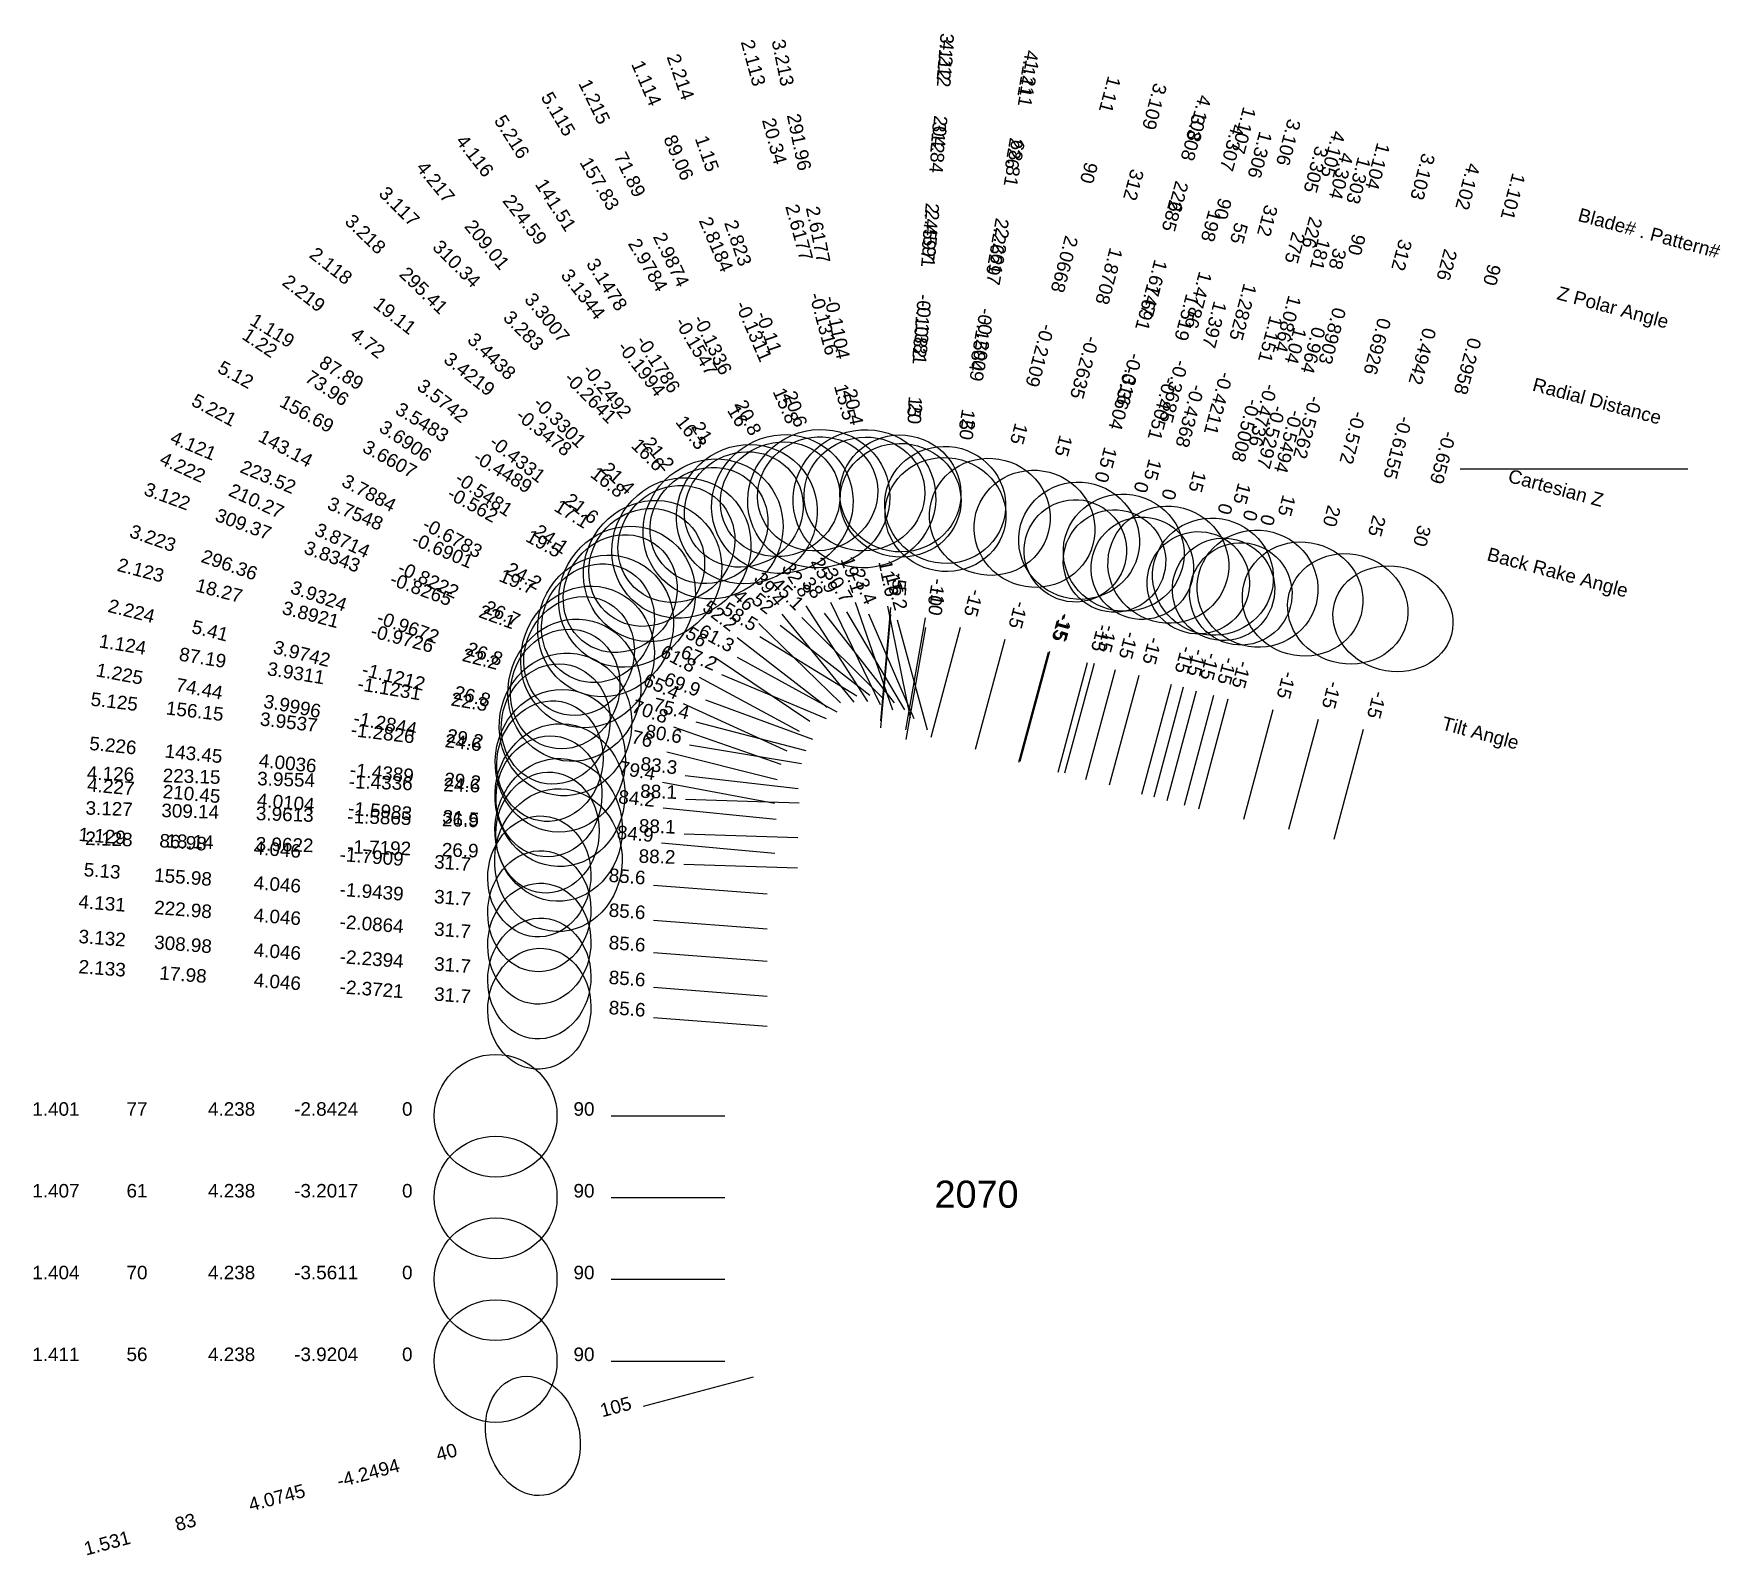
# Model space of a CAD drawing. Header units: inches. Extents: x 29.73 to 37.14, y 13.23 to 19.91.
import ezdxf
from ezdxf.enums import TextEntityAlignment as Align

# ---------------------------------------------------------------- set-up
doc = ezdxf.new("R2010")
doc.units = ezdxf.units.IN
doc.header["$MEASUREMENT"] = 0
for name, color, linetype, true_color in [('Blade_1', 30, 'Continuous', 0xff7f00), ('Blade_2', 7, 'Continuous', 0xcccc00), ('Blade_3', 7, 'Continuous', 0x00cc00), ('Blade_4', 7, 'Continuous', 0x00cccc), ('Blade_5', 7, 'Continuous', 0x0066cc)]:
    doc.layers.add(name, color=color, linetype=linetype, true_color=true_color)
doc.styles.get("Standard").update_dxf_attribs({"font": 'arial.ttf'})

msp = doc.modelspace()

# ---------------------------------------------------------------- linework, layer by layer
msp.add_line((36, 18), (37, 18))
at = {"layer": 'Blade_1'}
for p, q in [((33.2327, 17.4135), (33.4513, 16.9638)), ((33.4003, 17.3626), (33.5986, 16.9036)), ((33.6509, 17.3032), (33.564, 16.8108)), ((33.8029, 17.3028), (33.6735, 16.8198)), ((32.9221, 17.2633), (33.3486, 17.0023)), ((32.727, 17.1706), (33.1417, 16.8913)), ((34.3911, 17.1452), (34.2617, 16.6622)), ((34.4833, 17.1165), (34.3539, 16.6335)), ((34.9163, 17.0039), (34.7869, 16.5209)), ((34.9794, 16.9875), (34.85, 16.5045)), ((35.5739, 16.8547), (35.4445, 16.3717)), ((32.613, 16.7869), (33.1063, 16.7054)), ((32.4953, 16.6231), (32.9868, 16.5312)), ((32.456, 16.1704), (32.9545, 16.132)), ((32.269, 15.1576), (32.769, 15.1576)), ((32.269, 14.7983), (32.769, 14.7983)), ((32.269, 14.4389), (32.769, 14.4389)), ((32.269, 14.0796), (32.769, 14.0796)), ((32.4118, 13.8809), (32.8948, 14.0103))]:
    msp.add_line(p, q, dxfattribs=at)
for centre, major_axis, ratio in [((33.0126, 17.8664), (0.2392, 0.1163), 0.935074), ((33.1816, 17.8689), (0.2882, 0.1245), 0.962338), ((33.7383, 17.7991), (0.262, -0.0462), 0.939693), ((33.9332, 17.7891), (0.2569, -0.0688), 0.965926), ((32.4517, 17.5511), (0.1639, 0.2678), 0.955784), ((34.5214, 17.6315), (0.2569, -0.0688), 0.965926), ((34.603, 17.5632), (0.2173, -0.0582), 1), ((32.3094, 17.4519), (0.1486, 0.2206), 0.91288), ((35.1097, 17.4738), (0.2569, -0.0688), 0.965926), ((35.036, 17.4506), (0.2173, -0.0582), 1), ((35.7042, 17.341), (0.2569, -0.0688), 0.866025), ((32.0689, 16.8769), (0.0512, 0.3098), 0.92513), ((32.0004, 16.7156), (0.0489, 0.2615), 0.872965), ((31.954, 16.2091), (0.0204, 0.2652), 0.851136), ((31.762, 15.1576), (0, 0.2695), 1), ((31.762, 14.7983), (0, 0.2695), 1), ((31.762, 14.4389), (0, 0.2695), 1), ((31.762, 14.0796), (0, 0.2695), 1), ((31.9255, 13.7506), (-0.0688, 0.2569), 0.766044)]:
    msp.add_ellipse(centre, major_axis=major_axis, ratio=ratio, dxfattribs=at)
at = {"layer": 'Blade_2'}
for p, q in [((33.3416, 17.4142), (33.5051, 16.9416)), ((33.0127, 17.3127), (33.4067, 17.0049)), ((33.5265, 17.3361), (33.6572, 16.8535)), ((32.8237, 17.2585), (33.219, 16.9522)), ((32.6415, 16.8882), (33.1254, 16.762)), ((32.5142, 16.7566), (32.9993, 16.6353)), ((32.589, 16.2631), (33.0887, 16.2471)), ((32.456, 15.5892), (32.9545, 15.5508))]:
    msp.add_line(p, q, dxfattribs=at)
for centre, major_axis, ratio in [((33.177, 17.89), (0.2514, 0.087), 0.936202), ((33.3823, 17.8684), (0.3031, 0.0821), 0.963561), ((32.5781, 17.6522), (0.1933, 0.2475), 0.957126), ((32.4258, 17.5669), (0.1629, 0.2103), 0.929826), ((32.1079, 17.0274), (0.0792, 0.3038), 0.925644), ((32.0258, 16.8788), (0.0646, 0.258), 0.892263), ((32.0378, 16.2808), (0.0101, 0.3138), 0.891844), ((31.954, 15.6279), (0.0204, 0.2652), 0.851136)]:
    msp.add_ellipse(centre, major_axis=major_axis, ratio=ratio, dxfattribs=at)
at = {"layer": 'Blade_3'}
for p, q in [((33.1074, 17.3464), (33.4614, 16.9933)), ((33.4964, 17.3902), (33.4528, 16.8921)), ((33.4834, 17.3964), (33.5838, 16.9065)), ((32.9182, 17.32), (33.2777, 16.9724)), ((33.9989, 17.2502), (33.8695, 16.7672)), ((34.1893, 17.1929), (34.0599, 16.7099)), ((34.5872, 17.0926), (34.4578, 16.6096)), ((34.7293, 17.0525), (34.5999, 16.5695)), ((32.6837, 16.9843), (33.1534, 16.8127)), ((35.1771, 16.9417), (35.0477, 16.4587)), ((32.5431, 16.8671), (33.0152, 16.7025)), ((32.5899, 16.3956), (33.0896, 16.3794)), ((32.456, 15.7219), (32.9545, 15.6835))]:
    msp.add_line(p, q, dxfattribs=at)
for centre, major_axis, ratio in [((33.3823, 17.8896), (0.2606, 0.0534), 0.937392), ((33.5403, 17.8918), (0.265, -0.0232), 0.965926), ((32.717, 17.7359), (0.2218, 0.2223), 0.95854), ((34.1292, 17.7365), (0.2569, -0.0688), 0.965926), ((32.5562, 17.6699), (0.1849, 0.1913), 0.931131), ((34.309, 17.6396), (0.2173, -0.0582), 1), ((34.7175, 17.5789), (0.2569, -0.0688), 0.965926), ((34.849, 17.4992), (0.2173, -0.0582), 1), ((35.3074, 17.428), (0.2569, -0.0688), 0.939693), ((32.1657, 17.1735), (0.1077, 0.2949), 0.926396), ((32.0676, 17.0328), (0.0876, 0.2512), 0.892758), ((32.0387, 16.4135), (0.0102, 0.3138), 0.891872), ((31.954, 15.7606), (0.0204, 0.2652), 0.851136)]:
    msp.add_ellipse(centre, major_axis=major_axis, ratio=ratio, dxfattribs=at)
at = {"layer": 'Blade_4'}
for p, q in [((33.0188, 17.3616), (33.336, 16.9752)), ((33.2054, 17.3662), (33.5134, 16.9724)), ((33.497, 17.3604), (33.4534, 16.8623)), ((33.6497, 17.3457), (33.5628, 16.8533)), ((34.195, 17.1977), (34.0656, 16.7147)), ((34.3613, 17.1482), (34.2319, 16.6652)), ((32.7537, 17.0964), (33.2147, 16.9027)), ((34.7833, 17.0401), (34.6539, 16.5571)), ((34.8403, 17.0236), (34.7109, 16.5406)), ((32.5864, 16.9683), (33.0411, 16.7603)), ((35.3755, 16.8982), (35.2461, 16.4152)), ((32.5958, 16.5484), (33.0955, 16.532)), ((32.4911, 16.3566), (32.9891, 16.3119)), ((32.456, 15.8749), (32.9545, 15.8365))]:
    msp.add_line(p, q, dxfattribs=at)
for centre, major_axis, ratio in [((32.8656, 17.8006), (0.2473, 0.1935), 0.959906), ((33.5409, 17.8619), (0.265, -0.0232), 0.939693), ((33.7371, 17.8416), (0.262, -0.0462), 0.965926), ((32.6993, 17.7508), (0.2056, 0.1688), 0.932507), ((34.3253, 17.684), (0.2569, -0.0688), 0.965926), ((34.481, 17.5949), (0.2173, -0.0582), 1), ((34.9136, 17.5264), (0.2569, -0.0688), 0.965926), ((34.96, 17.4703), (0.2173, -0.0582), 1), ((32.2452, 17.3099), (0.1216, 0.2895), 0.941235), ((35.5058, 17.3845), (0.2569, -0.0688), 0.906308), ((32.1286, 17.1778), (0.1107, 0.2419), 0.893484), ((32.0446, 16.5664), (0.0103, 0.3138), 0.909221), ((31.9896, 16.4017), (0.0238, 0.2649), 0.852231), ((31.954, 15.9136), (0.0204, 0.2652), 0.851136)]:
    msp.add_ellipse(centre, major_axis=major_axis, ratio=ratio, dxfattribs=at)
at = {"layer": 'Blade_5'}
for p, q in [((33.1246, 17.398), (33.3951, 16.9775)), ((33.3034, 17.3712), (33.5589, 16.9415)), ((32.8229, 17.1729), (33.2614, 16.9326)), ((32.6555, 17.084), (33.0962, 16.8479)), ((32.594, 16.6531), (33.0906, 16.5948)), ((32.4974, 16.5105), (32.9948, 16.4602)), ((32.456, 16.0174), (32.9545, 15.979))]:
    msp.add_line(p, q, dxfattribs=at)
for centre, major_axis, ratio in [((33.0216, 17.8453), (0.2699, 0.1605), 0.961178), ((32.8522, 17.8214), (0.2237, 0.1439), 0.933836), ((32.3393, 17.438), (0.1509, 0.2754), 0.942362), ((32.2116, 17.3217), (0.1256, 0.2345), 0.911788), ((32.0463, 16.7174), (0.0366, 0.3119), 0.90925), ((31.9964, 16.5611), (0.0268, 0.2647), 0.872937), ((31.954, 16.0561), (0.0204, 0.2652), 0.851136)]:
    msp.add_ellipse(centre, major_axis=major_axis, ratio=ratio, dxfattribs=at)

# ---------------------------------------------------------------- texts
for s, height, p in [('Blade# . Pattern#', 0.059375, (36.5206, 19.1188)), ('Z Polar Angle', 0.059375, (36.4284, 18.7747)), ('Radial Distance', 0.059375, (36.3209, 18.3732)), ('Cartesian Z', 0.059375, (36.2133, 17.9717)), ('Back Rake Angle', 0.059375, (36.1211, 17.6276)), ('Tilt Angle', 0.05937, (35.9219, 16.8843))]:
    msp.add_text(s, height=height, rotation=345).set_placement(p, align=Align.MIDDLE_LEFT)
msp.add_text('2070', height=0.11875).set_placement((33.875, 14.813), align=Align.MIDDLE_CENTER)
at = {"layer": 'Blade_1'}
for s, height, rotation, p in [('1.114', 0.05937, 293.36693, (32.3977, 19.6833)), ('1.211', 0.05937, 260, (34.0732, 19.6983)), ('1.11', 0.05937, 255, (34.4323, 19.6519)), ('1.215', 0.05937, 295.92279, (32.1695, 19.6008)), ('1.107', 0.05937, 255, (35.0205, 19.4943)), ('89.06', 0.05937, 293.36693, (32.539, 19.3563)), ('68.81', 0.05937, 260, (34.0113, 19.3475)), ('1.306', 0.05937, 255, (35.0915, 19.3864)), ('1.104', 0.05937, 255, (35.6088, 19.3366)), ('71.89', 0.05937, 295.92279, (32.3253, 19.2804)), ('90', 0.05937, 255, (34.3401, 19.3078)), ('1.303', 0.05937, 255, (35.5245, 19.2738)), ('1.101', 0.05937, 255, (36.2033, 19.2038)), ('90', 0.05937, 255, (34.9283, 19.1502)), ('2.8184', 0.05937, 293.36693, (32.7038, 18.9747)), ('2.2617', 0.05937, 260, (33.9391, 18.9382)), ('55', 0.05937, 255, (34.9993, 19.0423)), ('2.9874', 0.05937, 295.92279, (32.507, 18.9066)), ('2.0668', 0.05937, 255, (34.2326, 18.9063)), ('90', 0.05937, 255, (35.5166, 18.9925)), ('38', 0.05937, 255, (35.4323, 18.9297)), ('90', 0.05937, 255, (36.1111, 18.8597)), ('1.4786', 0.05937, 255, (34.8208, 18.7487)), ('1.119', 0.05937, 328.53786, (30.7658, 18.5827)), ('-0.1311', 0.05937, 293.36693, (32.8687, 18.5932)), ('1.397', 0.05937, 255, (34.8917, 18.6408)), ('0.8903', 0.05937, 255, (35.4091, 18.591)), ('1.22', 0.05937, 326.03986, (30.7098, 18.5292)), ('-0.1336', 0.05937, 295.92279, (32.6887, 18.5328)), ('-0.2009', 0.05937, 260, (33.867, 18.5288)), ('-0.2109', 0.05937, 255, (34.125, 18.5049)), ('0.964', 0.05937, 255, (35.3247, 18.5282)), ('0.2958', 0.05937, 255, (36.0036, 18.4582)), ('87.89', 0.05937, 328.53786, (31.0696, 18.3968)), ('-0.3685', 0.05937, 255, (34.7132, 18.3472)), ('73.96', 0.05937, 326.03986, (31.0053, 18.3302)), ('20.8', 0.05937, 295.92279, (32.8444, 18.2124)), ('15.8', 0.05937, 293.36693, (33.01, 18.2662)), ('-0.4368', 0.05937, 255, (34.7842, 18.2393)), ('-0.5262', 0.05937, 255, (35.3015, 18.1895)), ('3.5483', 0.05937, 328.53786, (31.4242, 18.1798)), ('-0.5494', 0.05937, 255, (35.2172, 18.1267)), ('3.6906', 0.05937, 326.03986, (31.35, 18.098)), ('20', 0.05937, 260, (33.8051, 18.178)), ('15', 0.05937, 255, (34.0328, 18.1607)), ('-0.659', 0.05937, 255, (35.896, 18.0567)), ('-0.4489', 0.05937, 328.53786, (31.7787, 17.9629)), ('15', 0.05937, 255, (34.621, 18.0031)), ('-0.5481', 0.05937, 326.03986, (31.6947, 17.8658)), ('17.1', 0.05937, 328.53786, (32.0826, 17.777)), ('0', 0.0594, 255, (34.692, 17.8952)), ('15', 0.05937, 255, (35.2093, 17.8454)), ('0', 0.0594, 255, (35.125, 17.7826)), ('24.1', 0.05937, 326.03986, (31.9902, 17.6668)), ('30', 0.05937, 255, (35.8038, 17.7126)), ('25.9', 0.05937, 295.92279, (33.1808, 17.5203)), ('23.4', 0.05937, 293.36693, (33.3532, 17.4716)), ('58.5', 0.05937, 328.53786, (32.8208, 17.3252)), ('-10', 0.05937, 260, (33.6715, 17.4202)), ('-15', 0.05937, 255, (33.8336, 17.4175)), ('1.124', 0.05937, 350.61089, (30.1189, 17.1993)), ('56', 0.05937, 326.03986, (32.6285, 17.237)), ('-15', 0.05937, 255, (34.4218, 17.2599)), ('-15', 0.05937, 255, (34.514, 17.2312)), ('87.19', 0.05937, 350.61089, (30.4703, 17.1412)), ('1.225', 0.05937, 349.40864, (30.1047, 17.0701)), ('3.9311', 0.05937, 350.61089, (30.8804, 17.0734)), ('-15', 0.05937, 255, (34.947, 17.1186)), ('-15', 0.05937, 255, (35.0101, 17.1022)), ('74.44', 0.05937, 349.40864, (30.4549, 17.0046)), ('-1.1231', 0.05937, 350.61089, (31.2905, 17.0056)), ('3.9996', 0.05937, 349.40864, (30.8634, 16.9282)), ('22.3', 0.05937, 350.61089, (31.6419, 16.9475)), ('-15', 0.05937, 255, (35.6046, 16.9694)), ('-1.2844', 0.05937, 349.40864, (31.272, 16.8518)), ('29.2', 0.05937, 349.40864, (31.6222, 16.7863)), ('80.6', 0.05937, 350.61089, (32.4958, 16.8063)), ('79.4', 0.05937, 349.40864, (32.3786, 16.6449)), ('1.129', 0.05937, 355.59296, (30.0312, 16.3573)), ('86.98', 0.05937, 355.59296, (30.3864, 16.3299)), ('4.046', 0.05937, 355.59296, (30.8008, 16.298)), ('-1.7909', 0.05937, 355.59296, (31.2152, 16.266)), ('31.7', 0.05937, 355.59296, (31.5704, 16.2387)), ('85.6', 0.05937, 355.59296, (32.3376, 16.1795)), ('105', 0.05937, 15, (32.2971, 13.8502)), ('40', 0.05937, 15, (31.5539, 13.651)), ('-4.2494', 0.05937, 15, (31.2097, 13.5588)), ('4.0745', 0.05937, 15, (30.8083, 13.4512)), ('83', 0.05937, 15, (30.4068, 13.3437)), ('1.531', 0.05937, 15, (30.0627, 13.2515))]:
    msp.add_text(s, height=height, rotation=rotation, dxfattribs=at).set_placement(p, align=Align.CENTER)
for s, height, p in [('1.401', 0.05937, (29.83, 15.1576)), ('77', 0.05937, (30.1863, 15.1576)), ('4.238', 0.05937, (30.6019, 15.1576)), ('-2.8424', 0.05937, (31.0175, 15.1576)), ('0', 0.0594, (31.3738, 15.1576)), ('90', 0.05937, (32.1502, 15.1576)), ('1.407', 0.05937, (29.83, 14.7983)), ('61', 0.05937, (30.1863, 14.7983)), ('4.238', 0.05937, (30.6019, 14.7983)), ('-3.2017', 0.05937, (31.0175, 14.7983)), ('0', 0.0594, (31.3738, 14.7983)), ('90', 0.05937, (32.1502, 14.7983)), ('1.404', 0.05937, (29.83, 14.4389)), ('70', 0.05937, (30.1863, 14.4389)), ('4.238', 0.05937, (30.6019, 14.4389)), ('-3.5611', 0.05937, (31.0175, 14.4389)), ('0', 0.0594, (31.3738, 14.4389)), ('90', 0.05937, (32.1502, 14.4389)), ('1.411', 0.05937, (29.83, 14.0796)), ('56', 0.05937, (30.1863, 14.0796)), ('4.238', 0.05937, (30.6019, 14.0796)), ('-3.9204', 0.05937, (31.0175, 14.0796)), ('0', 0.0594, (31.3738, 14.0796)), ('90', 0.05937, (32.1502, 14.0796))]:
    msp.add_text(s, height=height, dxfattribs=at).set_placement(p, align=Align.CENTER)
at = {"layer": 'Blade_2'}
for s, rotation, p in [('2.113', 285.15518, (32.8656, 19.7762)), ('2.214', 289.08254, (32.5466, 19.7125)), ('20.34', 285.15518, (32.9587, 19.4323)), ('1.15', 289.08254, (32.663, 19.3759)), ('2.6177', 285.15518, (33.0674, 19.0311)), ('2.823', 289.08254, (32.7989, 18.9831)), ('2.118', 322.00576, (31.0205, 18.8689)), ('2.219', 322.22529, (30.9014, 18.7482)), ('19.11', 322.00576, (31.3012, 18.6496)), ('-0.1316', 285.15518, (33.176, 18.63)), ('-0.11', 289.08254, (32.9348, 18.5903)), ('4.72', 322.22529, (31.183, 18.53)), ('3.4219', 322.00576, (31.6288, 18.3937)), ('3.5742', 322.22529, (31.5115, 18.2754)), ('20.6', 289.08254, (33.0513, 18.2536)), ('15.5', 285.15518, (33.2692, 18.2861)), ('-0.3478', 322.00576, (31.9563, 18.1379)), ('-0.4331', 322.22529, (31.8401, 18.0208)), ('16.8', 322.00576, (32.2371, 17.9186)), ('21.6', 322.22529, (32.1216, 17.8026)), ('2.123', 345.38235, (30.1954, 17.5262)), ('19.1', 289.08254, (33.3028, 17.5264)), ('18.27', 345.38235, (30.5401, 17.4363)), ('15.2', 285.15518, (33.4954, 17.4507)), ('2.224', 345.95467, (30.1549, 17.3468)), ('3.8921', 345.38235, (30.9423, 17.3314)), ('52.2', 322.22529, (32.7299, 17.3312)), ('52', 322.00576, (32.9191, 17.3858)), ('5.41', 345.95467, (30.5005, 17.2604)), ('-0.9726', 345.38235, (31.3444, 17.2265)), ('3.9742', 345.95467, (30.9037, 17.1595)), ('22.2', 345.38235, (31.6891, 17.1366)), ('-1.1212', 345.95467, (31.3069, 17.0586)), ('26.8', 345.95467, (31.6525, 16.9722)), ('75.4', 345.38235, (32.5266, 16.9182)), ('76', 345.95467, (32.399, 16.7854)), ('2.128', 358.16505, (30.0623, 16.3441)), ('18.14', 358.16505, (30.4184, 16.3327)), ('3.9622', 358.16505, (30.8338, 16.3194)), ('-1.7192', 358.16505, (31.2492, 16.3061)), ('26.9', 358.16505, (31.6053, 16.2947)), ('88.2', 358.16505, (32.4703, 16.2669)), ('2.133', 355.59296, (30.0312, 15.7761)), ('17.98', 355.59296, (30.3864, 15.7487)), ('4.046', 355.59296, (30.8008, 15.7168)), ('-2.3721', 355.59296, (31.2152, 15.6848)), ('31.7', 355.59296, (31.5704, 15.6575)), ('85.6', 355.59296, (32.3376, 15.5983))]:
    msp.add_text(s, height=0.05937, rotation=rotation, dxfattribs=at).set_placement(p, align=Align.CENTER)
at = {"layer": 'Blade_3'}
for s, height, rotation, p in [('3.213', 0.05937, 281.58321, (32.9951, 19.7788)), ('3.112', 0.05937, 265, (33.7084, 19.813)), ('3.109', 0.05937, 255, (34.6283, 19.5993)), ('291.96', 0.05937, 281.58321, (33.0666, 19.4298)), ('312', 0.05937, 265, (33.6773, 19.4581)), ('3.308', 0.05937, 255, (34.7975, 19.4628)), ('3.106', 0.05937, 255, (35.2166, 19.4417)), ('3.305', 0.05937, 255, (35.3375, 19.3224)), ('3.103', 0.05937, 255, (35.8065, 19.2908)), ('312', 0.05937, 255, (34.5361, 19.2552)), ('3.117', 0.05937, 315.0673, (31.3178, 19.1319)), ('2.6177', 0.05937, 281.58321, (33.1501, 19.0227)), ('2.4597', 0.05937, 265, (33.6411, 19.044)), ('285', 0.05937, 255, (34.7053, 19.1187)), ('312', 0.05937, 255, (35.1244, 19.0976)), ('3.218', 0.05937, 315.9725, (31.1696, 19.0102)), ('310.34', 0.05937, 315.0673, (31.57, 18.8802)), ('1.8708', 0.05937, 255, (34.4286, 18.8537)), ('275', 0.05937, 255, (35.2453, 18.9783)), ('312', 0.05937, 255, (35.7143, 18.9467)), ('295.41', 0.05937, 315.9725, (31.4257, 18.7626)), ('-0.1104', 0.05937, 281.58321, (33.2335, 18.6155)), ('-0.1082', 0.05937, 265, (33.6049, 18.63)), ('1.691', 0.05937, 255, (34.5977, 18.7172)), ('1.2825', 0.05937, 255, (35.0169, 18.6961)), ('3.283', 0.05937, 315.0673, (31.8642, 18.5867)), ('1.151', 0.05937, 255, (35.1377, 18.5768)), ('0.6926', 0.05937, 255, (35.6068, 18.5452)), ('3.4438', 0.05937, 315.9725, (31.7245, 18.4737)), ('-0.2635', 0.05937, 255, (34.321, 18.4523)), ('-0.2641', 0.05937, 315.0673, (32.1584, 18.2932)), ('-0.3604', 0.05937, 255, (34.4902, 18.3157)), ('-0.4211', 0.05937, 255, (34.9093, 18.2946)), ('20.4', 0.05937, 281.58321, (33.305, 18.2665)), ('15', 0.05937, 265, (33.5738, 18.2751)), ('-0.5008', 0.05937, 255, (35.0302, 18.1753)), ('-0.3301', 0.05937, 315.9725, (32.0234, 18.1849)), ('-0.572', 0.05937, 255, (35.4992, 18.1437)), ('16.6', 0.05937, 315.0673, (32.4106, 18.0415)), ('15', 0.05937, 255, (34.2288, 18.1081)), ('21.4', 0.05937, 315.9725, (32.2795, 17.9373)), ('3.122', 0.05937, 339.93423, (30.3092, 17.8516)), ('0', 0.0594, 255, (34.398, 17.9716)), ('15', 0.05937, 255, (34.8171, 17.9505)), ('309.37', 0.05937, 339.93423, (30.6438, 17.7294)), ('0', 0.0594, 255, (34.938, 17.8312)), ('20', 0.05937, 255, (35.407, 17.7996)), ('3.223', 0.05937, 340.78072, (30.2466, 17.6676)), ('296.36', 0.05937, 340.78072, (30.583, 17.5504)), ('3.8343', 0.05937, 339.93423, (31.0342, 17.5868)), ('11.6', 0.05937, 281.58321, (33.4595, 17.5127)), ('3.9324', 0.05937, 340.78072, (30.9755, 17.4135)), ('-0.8265', 0.05937, 339.93423, (31.4246, 17.4442)), ('45.1', 0.05937, 315.0673, (33.0233, 17.4303)), ('-5', 0.05937, 265, (33.5068, 17.5085)), ('46', 0.05937, 315.9725, (32.8328, 17.4025)), ('-15', 0.05937, 255, (34.0296, 17.3649)), ('-0.9672', 0.05937, 340.78072, (31.3679, 17.2767)), ('22.1', 0.05937, 339.93423, (31.7592, 17.322)), ('-15', 0.05937, 255, (34.22, 17.3076)), ('26.8', 0.05937, 340.78072, (31.7043, 17.1595)), ('-15', 0.05937, 255, (34.6179, 17.2073)), ('-15', 0.05937, 255, (34.76, 17.1672)), ('69.9', 0.05937, 339.93423, (32.5722, 17.025)), ('-15', 0.05937, 255, (35.2078, 17.0564)), ('70.8', 0.05937, 340.78072, (32.4309, 16.9061)), ('3.127', 0.05937, 358.1444, (30.0632, 16.4775)), ('309.14', 0.05937, 358.1444, (30.4193, 16.466)), ('3.9613', 0.05937, 358.1444, (30.8347, 16.4525)), ('-1.5865', 0.05937, 358.1444, (31.2501, 16.439)), ('26.9', 0.05937, 358.1444, (31.6062, 16.4275)), ('88.1', 0.05937, 358.1444, (32.4712, 16.3995)), ('3.132', 0.05937, 355.59296, (30.0312, 15.9088)), ('308.98', 0.05937, 355.59296, (30.3864, 15.8814)), ('4.046', 0.05937, 355.59296, (30.8008, 15.8495)), ('-2.2394', 0.05937, 355.59296, (31.2152, 15.8175)), ('31.7', 0.05937, 355.59296, (31.5704, 15.7902)), ('85.6', 0.05937, 355.59296, (32.3376, 15.731))]:
    msp.add_text(s, height=height, rotation=rotation, dxfattribs=at).set_placement(p, align=Align.CENTER)
at = {"layer": 'Blade_4'}
for s, height, rotation, p in [('4.212', 0.05937, 265, (33.709, 19.7831)), ('4.111', 0.05937, 260, (34.072, 19.7408)), ('4.108', 0.05937, 255, (34.8244, 19.5468)), ('204.84', 0.05937, 265, (33.6779, 19.4282)), ('4.307', 0.05937, 255, (34.9695, 19.4181)), ('4.116', 0.05937, 308.03112, (31.6479, 19.3574)), ('226', 0.05937, 260, (34.0101, 19.39)), ('4.105', 0.05937, 255, (35.4127, 19.3892)), ('4.304', 0.05937, 255, (35.4485, 19.2935)), ('4.102', 0.05937, 255, (36.0049, 19.2473)), ('4.217', 0.05937, 309.38434, (31.4756, 19.2414)), ('224.59', 0.05937, 308.03112, (31.8674, 19.0768)), ('226', 0.05937, 255, (34.7322, 19.2027)), ('2.4591', 0.05937, 265, (33.6417, 19.0142)), ('198', 0.05937, 255, (34.8773, 19.074)), ('209.01', 0.05937, 309.38434, (31.7017, 18.966)), ('2.2629', 0.05937, 260, (33.9379, 18.9807)), ('226', 0.05937, 255, (35.3205, 19.0451)), ('181', 0.05937, 255, (35.3563, 18.9494)), ('1.6747', 0.05937, 255, (34.6247, 18.8012)), ('226', 0.05937, 255, (35.9127, 18.9032)), ('3.1344', 0.05937, 308.03112, (32.1234, 18.7495)), ('3.3007', 0.05937, 309.38434, (31.9654, 18.6448)), ('1.519', 0.05937, 255, (34.7697, 18.6725)), ('1.0864', 0.05937, 255, (35.213, 18.6436)), ('-0.1381', 0.05937, 265, (33.6055, 18.6001)), ('-0.1584', 0.05937, 260, (33.8658, 18.5713)), ('1.04', 0.05937, 255, (35.2487, 18.5479)), ('0.4942', 0.05937, 255, (35.8052, 18.5017)), ('-0.1994', 0.05937, 308.03112, (32.3795, 18.4221)), ('-0.316', 0.05937, 255, (34.5171, 18.3998)), ('-0.2492', 0.05937, 309.38434, (32.2291, 18.3235)), ('-0.4051', 0.05937, 255, (34.6622, 18.271)), ('-0.4736', 0.05937, 255, (35.1054, 18.2421)), ('16.3', 0.05937, 308.03112, (32.599, 18.1415)), ('20', 0.05937, 265, (33.5744, 18.2452)), ('15', 0.05937, 260, (33.8039, 18.2205)), ('-0.5297', 0.05937, 255, (35.1412, 18.1464)), ('4.121', 0.05937, 337.21882, (30.4229, 18.0752)), ('-0.6155', 0.05937, 255, (35.6976, 18.1002)), ('21.2', 0.05937, 309.38434, (32.4552, 18.0482)), ('15', 0.05937, 255, (34.4249, 18.0556)), ('4.222', 0.05937, 335.41676, (30.3749, 17.9801)), ('223.52', 0.05937, 337.21882, (30.7513, 17.9373)), ('210.27', 0.05937, 335.41676, (30.6988, 17.8319)), ('0', 0.0594, 255, (34.57, 17.9269)), ('15', 0.05937, 255, (35.0132, 17.898)), ('3.7548', 0.05937, 337.21882, (31.1345, 17.7763)), ('0', 0.0594, 255, (35.049, 17.8023)), ('25', 0.05937, 255, (35.6054, 17.7561)), ('3.8714', 0.05937, 335.41676, (31.0768, 17.659)), ('-0.6901', 0.05937, 337.21882, (31.5177, 17.6154)), ('-0.8222', 0.05937, 335.41676, (31.4547, 17.4861)), ('19.7', 0.05937, 337.21882, (31.8462, 17.4775)), ('39.4', 0.05937, 309.38434, (32.9434, 17.4534)), ('38', 0.05937, 308.03112, (33.1322, 17.4597)), ('-5', 0.05937, 265, (33.5074, 17.4787)), ('-10', 0.05937, 260, (33.6703, 17.4627)), ('26.7', 0.05937, 335.41676, (31.7787, 17.3379)), ('-15', 0.05937, 255, (34.2257, 17.3124)), ('-15', 0.05937, 255, (34.392, 17.2629)), ('67.2', 0.05937, 337.21882, (32.6442, 17.1423)), ('-15', 0.05937, 255, (34.814, 17.1548)), ('-15', 0.05937, 255, (34.871, 17.1383)), ('65.4', 0.05937, 335.41676, (32.4784, 17.0177)), ('-15', 0.05937, 255, (35.4062, 17.0129)), ('4.126', 0.05937, 358.12593, (30.0691, 16.631)), ('223.15', 0.05937, 358.12593, (30.4252, 16.6194)), ('4.227', 0.05937, 354.8647, (30.0688, 16.5743)), ('210.45', 0.05937, 354.8647, (30.4237, 16.5424)), ('3.9554', 0.05937, 358.12593, (30.8406, 16.6058)), ('-1.4336', 0.05937, 358.12593, (31.256, 16.5922)), ('24.6', 0.05937, 358.12593, (31.6121, 16.5805)), ('88.1', 0.05937, 358.12593, (32.4771, 16.5522)), ('4.0104', 0.05937, 354.8647, (30.8376, 16.5052)), ('-1.5983', 0.05937, 354.8647, (31.2516, 16.468)), ('31.5', 0.05937, 354.8647, (31.6064, 16.4361)), ('84.9', 0.05937, 354.8647, (32.3728, 16.3673)), ('4.131', 0.05937, 355.59296, (30.0312, 16.0618)), ('222.98', 0.05937, 355.59296, (30.3864, 16.0344)), ('4.046', 0.05937, 355.59296, (30.8008, 16.0025)), ('-2.0864', 0.05937, 355.59296, (31.2152, 15.9705)), ('31.7', 0.05937, 355.59296, (31.5704, 15.9432)), ('85.6', 0.05937, 355.59296, (32.3376, 15.884))]:
    msp.add_text(s, height=height, rotation=rotation, dxfattribs=at).set_placement(p, align=Align.CENTER)
at = {"layer": 'Blade_5'}
for s, rotation, p in [('5.115', 300.73131, (32.0116, 19.5442)), ('5.216', 302.75727, (31.8087, 19.4432)), ('157.83', 300.73131, (32.1936, 19.238)), ('141.51', 302.75727, (32.0014, 19.1436)), ('2.9784', 300.73131, (32.406, 18.8808)), ('3.1478', 302.75727, (32.2263, 18.7941)), ('-0.1547', 300.73131, (32.6184, 18.5235)), ('-0.1786', 302.75727, (32.4512, 18.4446)), ('5.12', 331.27458, (30.606, 18.3879)), ('5.221', 331.82147, (30.5117, 18.2324)), ('156.69', 331.27458, (30.9184, 18.2167)), ('16', 300.73131, (32.8005, 18.2173)), ('143.14', 331.82147, (30.8257, 18.0642)), ('21', 302.75727, (32.644, 18.145)), ('3.6607', 331.27458, (31.2829, 18.017)), ('3.7884', 331.82147, (31.1921, 17.8679)), ('-0.562', 331.27458, (31.6474, 17.8172)), ('-0.6783', 331.82147, (31.5585, 17.6716)), ('19.5', 331.27458, (31.9598, 17.646)), ('24.2', 331.82147, (31.8725, 17.5034)), ('32.8', 302.75727, (33.0603, 17.4978)), ('30.7', 300.73131, (33.2427, 17.4733)), ('61.3', 331.27458, (32.7188, 17.23)), ('61.8', 331.82147, (32.5508, 17.14)), ('5.125', 353.30384, (30.0833, 16.9479)), ('156.15', 353.30384, (30.4371, 16.9063)), ('3.9537', 353.30384, (30.8499, 16.8579)), ('5.226', 354.22805, (30.0777, 16.755)), ('-1.2826', 353.30384, (31.2627, 16.8094)), ('24.6', 353.30384, (31.6165, 16.7679)), ('143.45', 354.22805, (30.4322, 16.7192)), ('4.0036', 354.22805, (30.8457, 16.6774)), ('-1.4389', 354.22805, (31.2592, 16.6356)), ('83.3', 353.30384, (32.4761, 16.6669)), ('29.2', 354.22805, (31.6136, 16.5998)), ('84.2', 354.22805, (32.3792, 16.5224)), ('5.13', 355.59296, (30.0312, 16.2043)), ('155.98', 355.59296, (30.3864, 16.1769)), ('4.046', 355.59296, (30.8008, 16.145)), ('-1.9439', 355.59296, (31.2152, 16.113)), ('31.7', 355.59296, (31.5704, 16.0857)), ('85.6', 355.59296, (32.3376, 16.0265))]:
    msp.add_text(s, height=0.05937, rotation=rotation, dxfattribs=at).set_placement(p, align=Align.CENTER)

doc.saveas('drawing.dxf')
